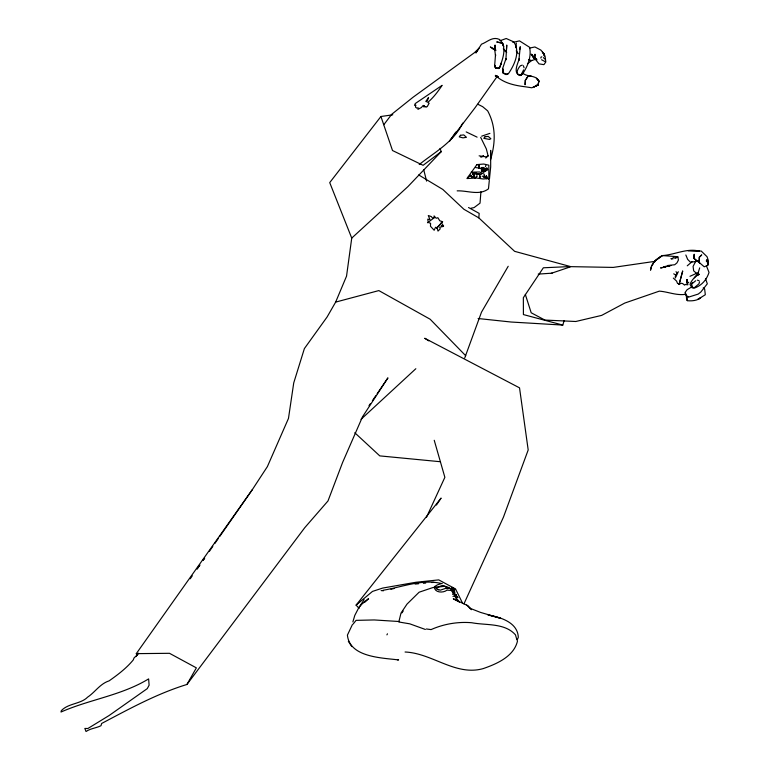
<?xml version="1.0" encoding="UTF-8"?>
<svg xmlns="http://www.w3.org/2000/svg" width="770" height="770" viewBox="0 0 770 770"><rect width="100%" height="100%" fill="white"/><g stroke="black" fill="none" stroke-linecap="round" stroke-linejoin="round"><path stroke-width="1.16" d="M481.799 167.465L482.675 170.853L485.793 170.959L486.293 169.593M484.263 167.841L483.137 167.408L483.82 170.026L487.092 169.862M494.889 48.828L495.081 45.007L494.687 49.511L495.418 55.094M480.923 191.749L480.028 203.155L474.07 207.602L470.894 208.256M506.477 49.549L506.756 45.055L505.88 59.983L505.967 58.693L502.646 68.52L503.291 72.977M687.196 279.51L686.975 283.033L688.784 282.253M482.636 167.408L482.415 168.409L478.959 168.303L478.882 167.417M534.842 56.143L534.986 54.198L535.131 59.02L539.019 63.881L543.918 64.641L545.824 61.975L545.083 56.326L543.995 53.785L540.858 50.079L534.909 46.96L529.471 48.115M679.063 284.515L682.663 271.127L679.063 284.515L680.978 283.254L682.605 283.543L684.617 285.15L685.204 284.457L687.851 284.813L687.572 282.571M456.186 595.479L456.264 594.469M707.755 264.668L707.351 262.031L706.225 260.876M482.309 168.611L482.145 170.449L483.011 171.45L484.85 171.267L484.08 171.017M470.884 175.127L471.721 177.302L474.022 175.627M489.316 180.382L488.469 188.843C479.258 195.888 467.534 190.421 457.168 190.864M489.47 178.881L490.673 166.936L490.673 150.381L490.529 159.669C495.543 142.768 496.14 126.703 487.67 110.861L482.703 106.703L477.91 104.268M540.867 58.077L540.963 57.105L541.859 56.836M708.082 264.322L708.198 262.224L706.61 259.615M473.829 177.11L474.099 175.194L473.839 177.11L474.878 178.111L476.264 177.389L476.986 175.964M564.15 320.561L562.793 325.075L523.417 314.574L523.35 297.692L543.36 267.787L570.435 266.555L514.61 251.328L478.796 217.862L479.19 213.396L468.535 207.515M515.804 47.576L516.362 43.062M478.796 166.464L478.324 165.03L478.796 166.464L479.065 164.915L478.998 168.014L475.744 167.619M392.787 114.807L380.929 116.501L329.724 182.606L351.736 238.094L346.539 276.141L335.653 302.1L327.115 316.961L304.381 348.589L293.736 382.892L288.471 418.428L267.382 466.61L252.242 489.768L219.623 536.613M481.664 169.612L481.423 168.736L481.558 171.537L483.791 171.826L482.963 171.566M519.808 49.376L520.27 46.701L518.865 60.368L519.298 58.78C517.7 63.785 512.685 73.285 520.145 75.595L522.455 74.17C527.594 66.364 531.781 56.682 529.519 47.239L519.471 40.868L512.849 42.437M482.28 176.099L482.318 176.542M486.226 169.679L484.888 171.469M452.587 591.716L453.472 589.502M678.322 271.714L675.309 277.989L675.646 274.89L673.702 273.851M483.753 169.737L483.233 167.773L482.703 169.727C482.318 170.613 485.755 170.873 484.609 170.257M482.703 169.727L483.233 167.773M485.957 170.545L486.188 169.756M352.881 621.91L354.797 615.394L358.801 607.674L364.152 599.695M699.545 281.849L698.929 283.87L694.473 287.576L691.999 287.759L689.978 284.419C691.643 280.116 695.069 276.151 699.372 274.226L697.36 275.391L699.689 267.873M517.488 641.073C513.85 656.512 496.804 663.904 483.204 668.601C455.676 676.426 432.24 653.143 405.068 652.007M686.455 297.047L686.676 300.059L687.408 300.608L687.023 297.518M464.733 357.954L481.5 312.148L508.2 266.276M517.171 640.216L518.316 637.252C517.604 622.17 500.279 617.193 487.959 614.922L500.683 618.31L480.519 612.4L470.114 608.329M523.619 69.877L520.905 75.296M485.389 166.638L485.899 165.406M463.935 603.921L503.445 517.171L528.191 449.959L519.529 387.849L424.722 338.261L428.726 340.85M426.503 517.247L444.868 477.323L434.232 440.286M352.352 624.682L347.414 635.096C349.609 657.407 382.016 657.811 398.619 659.928L397.426 659.851M485.244 171.123L481.933 171.363L481.471 169.131M386.915 634.865L387.454 633.806M695.888 261.03L693.077 266.43L693.674 270.876L696.946 273.658M675.271 276.343L676.897 273.34M498.825 68.626L499.865 66.798L498.825 68.395L495.437 67.847L494.687 65.315L495.514 54.555L495.659 55.575M186.937 684.463L196.36 667.86L169.496 653.307L136.29 653.643L137.079 655.135L134.067 657.878L133.287 659.9C126.501 668.187 117.877 674.693 109.109 680.863C100.042 683.76 95.124 692.163 87.684 697.1C80.763 704.155 68.405 703.154 61.359 710.623L60.974 712.038C89.561 699.429 121.573 695.425 148.62 678.899L149.111 685.194L147.263 688.63L109.022 715.58L87.857 728.516L84.835 728.439L86.028 731.5C90.687 728.343 96.163 728.141 100.995 725.715L101.63 723.473C129.206 708.92 156.945 693.664 186.937 684.463L304.728 527.72L327.991 500.952L342.583 462.491L362.516 416.811L387.945 377.868L377.127 393.759M706.494 266.054L709.026 272.416C706.687 279.712 701.884 285.333 694.646 288.009L693.01 287.932L691.45 284.236L692.461 282.609M453.001 590.84L453.578 589.926M462.712 123.123C453.732 141.988 434.886 152.037 419.207 164.559M453.877 591.042L452.596 591.88L452.298 590.426L453.54 591.216M436.455 505.033L441.104 498.084L356.096 605.124L359.109 608.396M369.003 405.675L370.36 403.692M372.391 400.708L375.77 395.742M455.802 132.094L449.67 140.968L475.254 107.463L496.823 76.962M137.079 655.135L138.446 653.181M197.159 568.876L199.892 564.949L197.091 568.924M203.309 560.05L204.676 558.086L203.261 560.069M209.43 551.262L212.799 546.382M214.869 543.447L218.237 538.577M136.001 656.579L138.061 653.624M190.219 578.78L192.279 575.825M691.45 284.236L695.657 280.761M136.29 653.643L252.242 489.768M401.863 612.91L403.201 611.053M383.826 124.702L391.718 114.287L413.163 97.155L474.474 52.658L479.056 48.163L475.899 52.957L481.481 44.208C487.41 42.023 492.511 36.161 499.47 39.453C507.035 46.287 503.272 57.606 500.25 65.671L501.222 63.092L500.182 66.701L498.825 68.395L495.476 67.731L494.687 65.315L495.553 67.981M452.577 594.411L452.991 593.872M484.85 170.401L483.358 170.825L486.091 170.584L484.782 170.642M353.064 624.143L356.077 620.36L374.21 619.946L399.563 621.544M694.347 277.797L698.178 273.032M653.201 263.956L651.709 265.814L650.525 270.203C651.15 263.33 656.598 258.614 662.325 255.582C674.655 254.851 686.445 248.007 699.093 251.039L697.678 251.001L701.239 251.058L707.072 256.737L708.381 260.674L708.284 265.044L704.261 266.815L699.256 262.503L699.189 257.324L701.749 254.889L699.458 257.093L699.208 260.963M453.212 592.621L454.724 589.887L454.55 588.694M452.24 587.433L451.576 588.213L451.913 589.31L453.434 588.27M358.801 607.674L361.948 604.046L368.57 598.665L364.499 602.419M437.091 228.026L442.596 221.712L439.776 220.769L437.861 217.708L436.157 218.266L434.078 215.927L434.136 217.804L427.523 222.771M436.552 228.074L442.596 221.712M485.09 171.296L483.801 172.028M440.036 148.398L441.239 151.651L407.908 186.619L351.736 238.094M470.701 175.329L468.227 177.119L470.826 175.56M536.613 58.924L531.704 60.541L527.46 63.756M485.745 158.052L488.093 155.858L486.342 148.918L480.682 137.358M361.043 419.294L415.839 368.724M687.254 265.814L692.095 261.665M486.698 170.035L485.235 170.738M356.096 605.124L372.478 591.418L382.719 588.059L415.848 582.284L438.746 579.887L455.542 588.944L462.395 602.862M474.455 174.135L476.9 173.972M522.358 74.055L520.809 75.229C514.524 74.69 517.69 68.703 520.337 65.796L522.291 65.132M441.239 151.651L423.115 165.319L392.507 150.525L380.929 116.501M662.325 255.582L654.741 261.097L662.325 255.582L677.86 256.699L678.428 260.01L676.974 262.859L674.732 264.745L667.696 265.506M691.239 287.239L687.129 289.693L685.002 292.6L686.137 296.103L688.765 297.056L698.217 294.082L700.844 292.022L707.312 283.803L705.474 278.49M485.581 169.583L486.842 168.736L485.456 169.342L485.042 168.813M506.439 74.546L507.844 73.65L505.996 74.594L503.031 73.111L502.646 68.52L503.137 72.755L506.535 74.459L508.316 73.814C514.36 65.142 520.712 51.657 513.734 41.878L506.217 38.5L499.913 40.791M484.561 171.566L485.206 171.161M653.345 262.714L654.769 261.848M697.302 273.013L689.968 276.295M452.981 596.461L453.79 596.019M474.869 178.111L477.025 175.955M485.302 169.852L484.195 170.074L486.861 169.901L486.168 170.295L485.35 169.602M674.857 258.528L677.764 257.026L674.895 256.805L671.363 258.941L670.959 258.566L672.97 258.932M536.613 85.682L537.922 85.046L539.077 81.168C535.593 74.372 527.354 77.597 522.435 72.909M487.227 156.262L488.093 155.858L486.303 156.888L479.113 155.838M671.036 265.429L660.573 267.979L665.732 266.863M486.544 168.543L485.572 168.438M481.645 136.174L489.913 133.374M551.32 273.302L571.013 266.651L613.209 267.411L653.384 261.579M442.288 583.323L437.456 584.834L434.338 586.721C434.328 592.871 443.231 593.208 446.966 590.147L451.769 590.455L452.827 588.136L452.25 587.635L450.806 589.647L451.085 590.503M477.342 174.28L479.267 174.29L476.447 173.5L481.346 174.164L480.846 174.193M335.653 302.1L378.84 290.588L430.141 319.223L465.763 355.788M390.919 589.281L394.288 588.444M497.228 75.806L495.389 76.249L498.007 76.779M483.242 156.272L480.644 156.888L483.829 156.406L483.156 155.675M383.056 590.272C402.065 587.077 421.652 578.982 440.931 583.4M473.531 172.076L479.652 171.999L484.484 174.395M698.515 261.146L690.449 262.214L687.658 259.394L685.849 254.995M486.409 169.073L484.33 168.774M485.408 168.534L482.501 168.409L482.28 167.562M415.097 584.064L418.639 583.737M423.365 583.294L425.723 583.073M431.633 582.524L433.991 582.312M536.238 85.229L538.163 85.056M538.211 274.11L552.148 273.158M447.774 587.77L449.295 587.664M434.136 217.804L432.413 217.939L431.287 216.553L428.274 215.533L430.007 219.671L427.745 219.161L428.284 222.482L430.584 223.3L430.469 226.245L434.164 230.259L435.531 227.304L437.004 227.67L438.014 231.087L440.199 228.863L439.718 227.246L443.231 226.438L441.345 225.591L443.636 226.034L441.229 222.742M474.002 174.626L472.751 173.895L473.714 173.905M685.521 294.342C676.214 295.661 668.119 291.763 659.322 291.137L624.768 303.062L601.659 315.392L575.787 321.494L544.881 320.06L531.194 312.774L525.323 294.409M485.398 176.359L486.852 178.669L487.304 177.735L486.38 175.849M562.793 325.075L511.184 322.033L478.103 318.52M485.61 176.369L486.669 178.659M450.71 588.405L446.494 588.097L440.286 590.166L437.042 589.166M381.14 590.59L383.508 590.763M697.216 261.117L693.818 258.239L699.901 263.244M485.023 169.852L485.918 169.929M440.517 461.74L379.774 455.888L354.787 432.75M426.368 628.975L431.075 629.591C443.828 623.96 457.861 621.554 471.769 622.738C486.255 625.519 504.706 622.728 515.467 634.846L516.872 639.716M483.473 168.457L482.058 168.255L482.703 168.938M686.821 296.363L688.544 296.614L686.83 296.344L685.512 293.168M476.765 173.972L478.189 174.203M536.998 59.848L533.822 58.299L531.233 54.121L533.687 57.904M541.57 59.752L545.285 61.706M471.25 172.018L478.584 173.924M483.926 171.277L484.59 171.412M475.023 173.202L477.487 173.741L473.319 172.827M482.607 169.111L481.308 168.784L481.144 167.937M678.168 283.572L679.111 283.841M528.518 59.694L531.704 60.541M687.398 300.724C691.729 301.118 697.091 300.724 700.671 297.817L697.89 299.366L705.32 294.727L704.656 289.135L703.231 287.874M446.59 588.492L447.322 588.713M472.886 173.895L473.906 174.222M448.438 587.394L442.404 585.421L435.781 588.02L436.022 586.99L436.59 588.742L438.698 589.82M697.379 280.164L699.093 280.752M456.225 596.769L458.025 597.501M487.025 168.977L487.275 169.602M425.358 629.465L409.784 623.835L398.802 621.987L401.006 613.064L407.012 604.104L419.111 592.217L432.634 587.645L444.646 586.307L447.582 587.943M486.322 175.945L486.852 177.071M495.716 49.299L493.782 48.404L494.301 49.116M487.333 169.044L486.63 168.707L487.728 169.621M466.187 131.911L477.102 137.147M498.479 77.029L495.322 75.364C503.869 83.362 514.774 85.46 525.342 86.798L531.8 87.79L537.922 85.046L538.827 81.158L536.478 78.27L539.038 81.187M459.353 601.986L453.289 598.791L467.967 605.749L470.422 608.329M472.751 173.895L473.329 174.213M494.359 49.28L490.307 46.97L495.534 50.262M478.796 217.862L463.877 209.248L442.808 189.439L418.716 174.944M454.3 591.716L455.089 592.188M492.357 48.462L495.909 50.608M445.609 586.471L447.476 587.702M543.476 57.625L544.65 58.972M675.973 271.762L677.446 272.936M486.534 168.899L487.477 169.689M486.505 170.026L486.168 169.4L484.195 170.343L485.437 170.045L484.6 169.285M673.317 278.086L676.589 281.117L677.562 283.553M504.629 50.531L505.842 51.667M466.678 605.047L471.375 609.725M503.291 48.818L506.699 52.322M474.253 175.406L471.721 177.302L470.903 176.003M454.926 596.442L459.44 601.976M452.231 590.186L452.895 591.033M456.023 598.656L458.169 601.437M452.943 591.071L457.37 596.971M516.227 50.81L518.326 53.746M451.22 590.166L456.369 598.04M348.338 641.275L351.794 646.569M452.654 589.897L453.078 590.58M481.423 168.736L481.847 169.564M482.617 169.862L482.877 170.545M707.139 260.25L707.746 261.887M481.77 170.382L482.02 171.075M523.388 65.729L524.081 67.818M423.712 169.708L426.59 181.104M544.265 55.902L543.995 53.785L544.188 55.738M486.833 167.61L486.977 169.082M686.686 279.587L686.936 283.091L686.898 279.635M454.589 594.787L454.666 595.903M478.969 167.504L478.959 168.303L478.969 167.504M484.118 175.935L484.089 177.629L484.128 175.964L484.628 177.552L484.118 175.935M525.342 80.301L525.063 84.767L525.352 80.369L527.902 76.5L531.107 76.009L527.874 76.442L525.342 80.301M694.193 254.36L693.876 258.479L694.193 254.36M415.733 105.211L415.463 107.097L416.676 108.06L418.216 107.839L417.937 109.359L421.363 107.54L423.144 105.471L424.434 105.634L423.558 106.761L424.549 106.347L424.174 106.77L425.579 106.568L425.916 107.194L427.254 106.578L429.131 103.199L427.754 102.448C433.539 97.472 437.928 91.611 442.124 85.345L415.3 103.517L414.472 105.355L415.733 105.211M479.749 175.752L479.45 177.302L479.749 175.752L480.162 177.447L479.787 175.733M427.533 100.293L426.686 101.794L425.81 101.438L428.553 97.482L427.533 100.293M476.9 164.597L466.928 178.553L476.332 178.014L483.185 178.987L488.247 178.534L488.834 179.487L488.825 165.175L483.743 164.039L476.9 164.597M460.441 135.299L459.238 136.887L462.943 137.859L466.466 137.31L463.742 134.914L460.441 135.299M484.994 136.781L483.801 138.34L489.528 139.437L490.875 138.773L488.228 136.396L484.994 136.781M486.419 168.486L485.947 168.755L486.419 168.486M537.922 85.046L533.937 86.972L537.97 85.056M669.64 266.064L664.173 266.622L669.64 266.064M696.552 250.847L687.976 250.616L699.093 251.039L696.552 250.847M502.723 43.255L496.717 41.965L502.31 43.187L503.715 46.547L502.723 43.255M536.43 59.742L531.858 54.853L536.43 59.742M542.879 52.774L542.378 52.235L544.419 54.555L542.879 52.774"/></g></svg>
